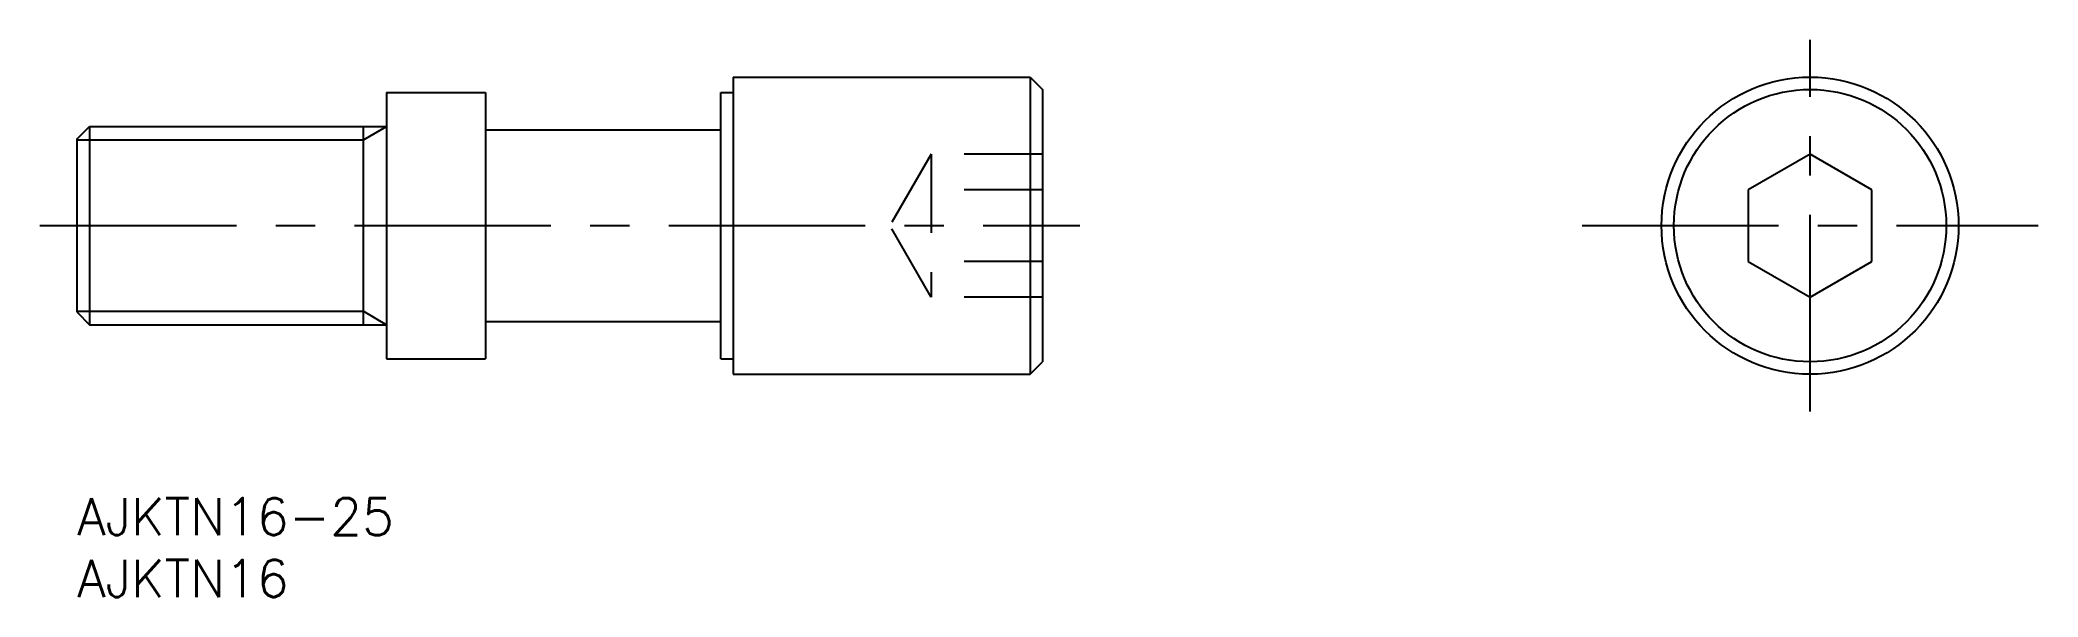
# Model space of a CAD drawing. Extents: x -3 to 158, y -8 to 37.
import ezdxf

# ---------------------------------------------------------------- set-up
doc = ezdxf.new("R2010")
doc.units = 0
doc.header["$LTSCALE"] = 0.5
doc.linetypes.add('CENTER', pattern=[50.8, 31.75, -6.35, 6.35, -6.35])
doc.linetypes.add('DASHED', pattern=[19.05, 12.7, -6.35])
for name, color, linetype in [('MSM_CENTER', 1, 'CENTER'), ('MSM_CONTINUOUS', 7, 'CONTINUOUS'), ('MSM_DASHED', 4, 'DASHED'), ('MSM_NARROW', 5, 'CONTINUOUS'), ('MSM_PART_NUMBER', 7, 'CONTINUOUS')]:
    doc.layers.add(name, color=color, linetype=linetype)
doc.styles.get("Standard").update_dxf_attribs({"font": 'txt.shx', "height": 3, "bigfont": 'bigfont.shx'})

# ---------------------------------------------------------------- blocks, each defined once
blk = doc.blocks.new('*U5')
at = {"layer": 'MSM_PART_NUMBER'}
blk.add_text('AJKTN16-25', height=3, dxfattribs=at).set_placement((0, -3))
blk = doc.blocks.new('*U6')
at = {"layer": 'MSM_PART_NUMBER'}
blk.add_text('AJKTN16', height=3, dxfattribs=at).set_placement((0, -8))

msp = doc.modelspace()

# ---------------------------------------------------------------- linework, layer by layer
at = {"layer": 'MSM_CENTER'}
for p, q in [((140, 7), (140, 37)), ((-3, 22), (81, 22)), ((121.58, 22), (158.42, 22))]:
    msp.add_line(p, q, dxfattribs=at)
at = {"layer": 'MSM_CONTINUOUS'}
for p, q in [((53, 34), (77, 34)), ((53, 34), (53, 10)), ((77, 34), (77, 10)), ((77, 34), (78, 33)), ((25, 32.75), (33, 32.75)), ((25, 32.75), (25, 11.25)), ((33, 32.75), (33, 11.25)), ((52, 32.75), (53, 32.75)), ((52, 11.25), (52, 32.75)), ((78, 33), (78, 11)), ((0, 29), (1, 30)), ((1, 30), (25, 30)), ((1, 30), (1, 14)), ((23.13, 14), (23.13, 30)), ((33, 29.75), (52, 29.75)), ((0, 15), (0, 29)), ((140, 27.77), (135, 24.89)), ((145, 24.89), (140, 27.77)), ((135, 24.89), (135, 19.11)), ((145, 19.11), (145, 24.89)), ((135, 19.11), (140, 16.23)), ((140, 16.23), (145, 19.11)), ((0, 15), (1, 14)), ((1, 14), (25, 14)), ((33, 14.25), (52, 14.25)), ((25, 11.25), (33, 11.25)), ((52, 11.25), (53, 11.25)), ((53, 10), (77, 10)), ((77, 10), (78, 11))]:
    msp.add_line(p, q, dxfattribs=at)
for radius in [12, 11]:
    msp.add_circle((140, 22), radius, dxfattribs=at)
at = {"layer": 'MSM_DASHED'}
for p, q in [((69, 27.77), (65.67, 22)), ((78, 27.77), (69, 27.77)), ((69, 27.77), (69, 16.23)), ((78, 24.89), (69, 24.89)), ((69, 16.23), (65.67, 22)), ((78, 19.11), (69, 19.11)), ((78, 16.23), (69, 16.23))]:
    msp.add_line(p, q, dxfattribs=at)
at = {"layer": 'MSM_NARROW'}
for p, q in [((23.13, 28.92), (25, 30)), ((0, 28.92), (23.13, 28.92)), ((0, 15.08), (23.13, 15.08)), ((23.13, 15.08), (25, 14))]:
    msp.add_line(p, q, dxfattribs=at)

# ---------------------------------------------------------------- block references
at = {"layer": 'MSM_CONTINUOUS'}
for name in ['*U5', '*U6']:
    msp.add_blockref(name, (0, 0), dxfattribs=at)

doc.saveas('drawing.dxf')
